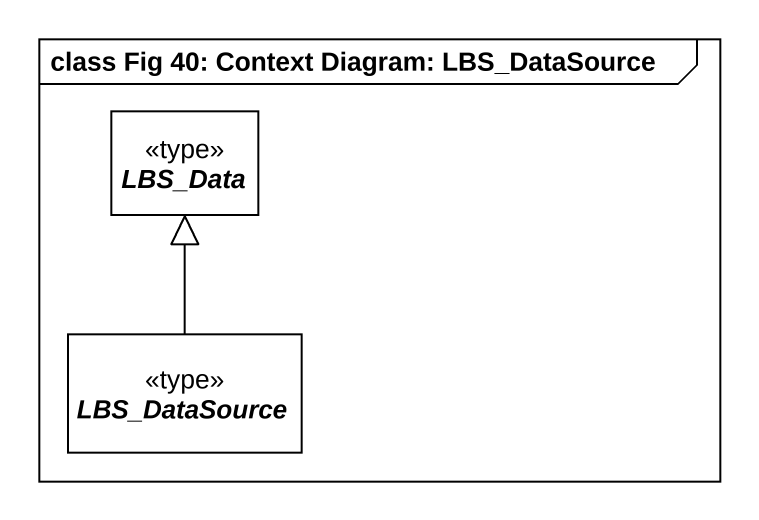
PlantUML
@startuml
mainframe class Fig 40: Context Diagram: LBS_DataSource
hide circle
hide empty members
abstract class LBS_Data <<type>>
abstract class LBS_DataSource <<type>>
LBS_DataSource -up-|> LBS_Data
@enduml
